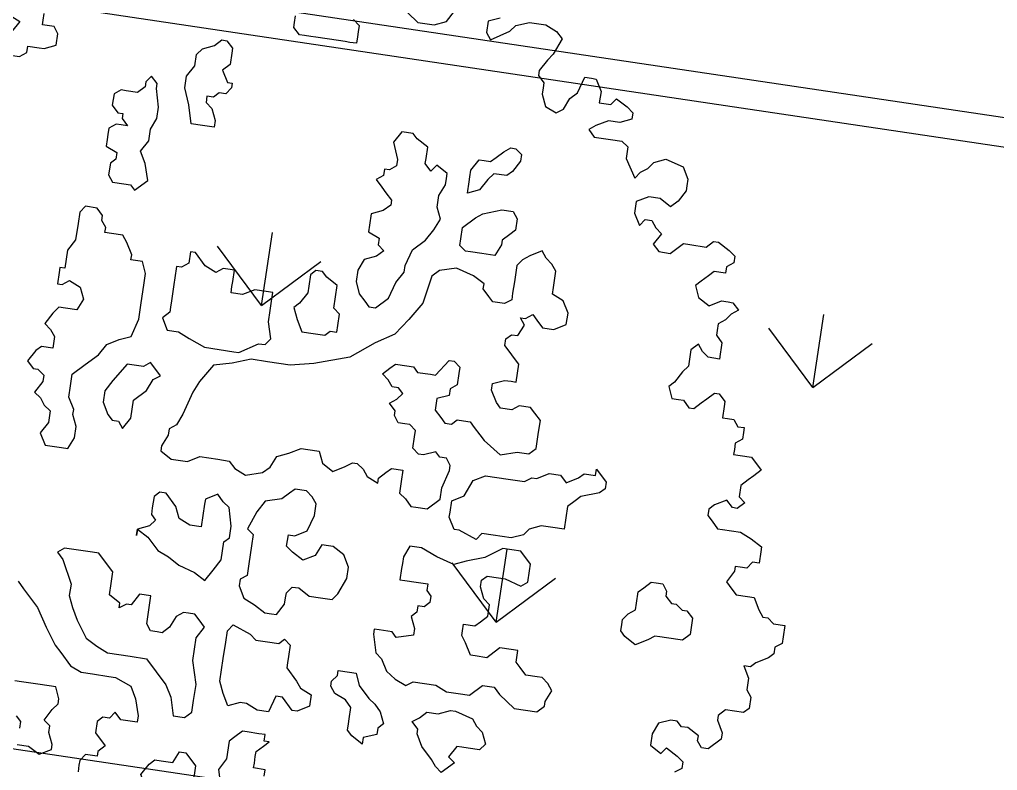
# Model space of a CAD drawing. Header units: millimetres. Extents: x 338 to 506, y 179 to 335.
# Drawn here: x 422.98 to 428.02, y 201.89 to 205.76 of the extents above; entities that cross this region are included whole.
import ezdxf

# ---------------------------------------------------------------- set-up
doc = ezdxf.new("R2010")
doc.units = ezdxf.units.MM
for name, color, linetype in [('ANDEN', 251, 'Continuous'), ('ARBOL-TOP', 3, 'Continuous'), ('MUROS', 32, 'Continuous')]:
    doc.layers.add(name, color=color, linetype=linetype)

# ---------------------------------------------------------------- blocks, each defined once
blk = doc.blocks.new('*X894')
at = {"color": 0}
for p, q in [((26.895, 65.1951), (27.1644, 65.4645)), ((26.895, 65.1951), (27.1644, 64.9257)), ((26.895, 65.1951), (27.276, 65.1951)), ((25.4581, 63.7582), (25.7275, 64.0276)), ((25.4581, 63.7582), (25.7275, 63.4888)), ((25.4581, 63.7582), (25.8391, 63.7582)), ((26.895, 62.3214), (27.1644, 62.5908)), ((26.895, 62.3214), (27.1644, 62.052)), ((26.895, 62.3214), (27.276, 62.3214))]:
    blk.add_line(p, q, dxfattribs=at)
blk = doc.blocks.new('ARBOLITO')
at = {"linetype": 'ByBlock'}
for points in [[(462.3107, 69.5724), (462.3253, 69.5662), (462.3169, 69.5517), (462.3169, 69.5433), (462.3107, 69.5371), (462.3169, 69.5226), (462.3315, 69.5226), (462.3398, 69.5288), (462.3398, 69.5371), (462.3543, 69.5371), (462.3606, 69.5371), (462.3751, 69.5433), (462.3751, 69.5579), (462.3689, 69.5662), (462.3543, 69.5662), (462.3543, 69.5724), (462.3543, 69.5807)], [(462.7928, 69.6597), (462.8219, 69.6389), (462.8364, 69.6389), (462.8427, 69.6389), (462.8572, 69.6452), (462.8655, 69.6597)], [(462.9237, 69.6597), (462.9091, 69.6535), (462.9091, 69.6389), (462.9154, 69.6306), (462.9382, 69.6452), (462.9445, 69.6535), (462.9611, 69.6597), (462.9819, 69.6597), (462.9964, 69.6535), (463.0047, 69.6452), (462.9964, 69.6244), (462.9902, 69.6161), (462.9819, 69.6015), (462.9819, 69.5953), (462.9902, 69.587), (462.9902, 69.5807), (462.9902, 69.5724), (462.9964, 69.5579), (463.011, 69.5517), (463.0193, 69.5579), (463.0255, 69.5724), (463.0338, 69.5807), (463.0401, 69.6015), (463.0484, 69.6015), (463.0546, 69.6015), (463.0629, 69.587), (463.0629, 69.5724), (463.0775, 69.5724), (463.0837, 69.5807), (463.0982, 69.5724), (463.1065, 69.5662), (463.1065, 69.5579), (463.092, 69.5517), (463.0775, 69.5517), (463.0629, 69.5433), (463.0546, 69.5371), (463.0629, 69.5288), (463.0837, 69.5288), (463.0982, 69.5288), (463.1065, 69.5226), (463.1065, 69.508), (463.1211, 69.4852), (463.1273, 69.4935), (463.1356, 69.4997), (463.1419, 69.508), (463.1564, 69.5143), (463.1793, 69.508), (463.1876, 69.4935), (463.1876, 69.4852), (463.1876, 69.4789), (463.1793, 69.4644), (463.171, 69.4561), (463.1564, 69.4644), (463.1419, 69.4644), (463.1273, 69.4561), (463.1273, 69.4415), (463.1356, 69.427), (463.1419, 69.4353), (463.1502, 69.4353), (463.1564, 69.427), (463.1647, 69.4207), (463.1564, 69.4062), (463.1647, 69.3979), (463.1793, 69.3979), (463.1938, 69.4124), (463.2021, 69.4124), (463.2229, 69.4124), (463.2312, 69.4207), (463.2375, 69.4207), (463.252, 69.4124), (463.2603, 69.4062), (463.2603, 69.3979), (463.252, 69.3917), (463.252, 69.3833), (463.2375, 69.3833), (463.2312, 69.3771), (463.2229, 69.3688), (463.2167, 69.3626), (463.2229, 69.348), (463.2375, 69.3397), (463.252, 69.348), (463.2603, 69.348), (463.2665, 69.348), (463.2749, 69.3397), (463.2665, 69.3335), (463.2603, 69.3252), (463.252, 69.3189), (463.252, 69.3106), (463.252, 69.3044), (463.2603, 69.2961), (463.2603, 69.2898), (463.2603, 69.2815), (463.2603, 69.2753), (463.2458, 69.2753), (463.2375, 69.2815), (463.2312, 69.2898), (463.2229, 69.2815), (463.2229, 69.2753), (463.2229, 69.2607), (463.2167, 69.2524), (463.2084, 69.2379), (463.2021, 69.2317), (463.2084, 69.2171), (463.2167, 69.2171), (463.2229, 69.2171), (463.2312, 69.2088), (463.2375, 69.2088), (463.2458, 69.2171), (463.252, 69.2233), (463.2603, 69.2317), (463.2665, 69.2317), (463.2749, 69.2233), (463.2749, 69.2171), (463.2749, 69.2026), (463.2811, 69.2026), (463.2894, 69.2026), (463.2956, 69.1943), (463.3039, 69.1943), (463.3039, 69.188), (463.3039, 69.1797), (463.2956, 69.1735), (463.2956, 69.1652), (463.2956, 69.1589), (463.3039, 69.1589), (463.3185, 69.1589), (463.333, 69.1444), (463.3247, 69.1361), (463.3185, 69.1298), (463.3102, 69.1215), (463.3102, 69.107), (463.3185, 69.1008), (463.3102, 69.0924), (463.3039, 69.0924), (463.2956, 69.1008), (463.2811, 69.0924), (463.2749, 69.0862), (463.2749, 69.0779), (463.2811, 69.0717), (463.2894, 69.0633), (463.2956, 69.0633), (463.3185, 69.0633), (463.333, 69.0571), (463.3476, 69.0488), (463.3476, 69.0426), (463.3476, 69.028), (463.3393, 69.028), (463.333, 69.0197), (463.3247, 69.0197), (463.3185, 69.0197), (463.3185, 69.0135), (463.3102, 68.9989), (463.3185, 68.9906), (463.3247, 68.9844), (463.3393, 68.9844), (463.3476, 68.9844), (463.3559, 68.9698), (463.3621, 68.9615), (463.3684, 68.9615), (463.3767, 68.9553), (463.3912, 68.9553), (463.3912, 68.9408), (463.3912, 68.9324), (463.3829, 68.9262), (463.3829, 68.9179), (463.3767, 68.9117), (463.3621, 68.9034), (463.3559, 68.8971), (463.3476, 68.8971), (463.3559, 68.8826), (463.3559, 68.868), (463.3621, 68.8597), (463.3621, 68.8452), (463.3559, 68.8389), (463.333, 68.8389), (463.3247, 68.8306), (463.3247, 68.8244), (463.333, 68.8098), (463.333, 68.8015), (463.3185, 68.787), (463.3102, 68.787), (463.3039, 68.7953), (463.3039, 68.8015), (463.2894, 68.8098), (463.2811, 68.8098), (463.2749, 68.8161), (463.2665, 68.8161), (463.252, 68.8098), (463.2458, 68.7953), (463.2458, 68.7808), (463.2603, 68.7724), (463.2665, 68.7808), (463.2811, 68.7724), (463.2894, 68.7662), (463.2894, 68.7579), (463.2811, 68.7517)], [(462.3107, 69.5724), (462.3253, 69.5662), (462.3169, 69.5517), (462.3169, 69.5433), (462.3107, 69.5371), (462.3169, 69.5226), (462.3315, 69.5226), (462.3398, 69.5288), (462.3398, 69.5371), (462.3543, 69.5371), (462.3606, 69.5371), (462.3751, 69.5433), (462.3751, 69.5579), (462.3689, 69.5662), (462.3543, 69.5662), (462.3543, 69.5724), (462.3543, 69.5807)], [(462.7928, 69.6597), (462.8219, 69.6389), (462.8364, 69.6389), (462.8427, 69.6389), (462.8572, 69.6452), (462.8655, 69.6597)], [(462.9237, 69.6597), (462.9091, 69.6535), (462.9091, 69.6389), (462.9154, 69.6306), (462.9382, 69.6452), (462.9445, 69.6535), (462.9611, 69.6597), (462.9819, 69.6597), (462.9964, 69.6535), (463.0047, 69.6452), (462.9964, 69.6244), (462.9902, 69.6161), (462.9819, 69.6015), (462.9819, 69.5953), (462.9902, 69.587), (462.9902, 69.5807), (462.9902, 69.5724), (462.9964, 69.5579), (463.011, 69.5517), (463.0193, 69.5579), (463.0255, 69.5724), (463.0338, 69.5807), (463.0401, 69.6015), (463.0484, 69.6015), (463.0546, 69.6015), (463.0629, 69.587), (463.0629, 69.5724), (463.0775, 69.5724), (463.0837, 69.5807), (463.0982, 69.5724), (463.1065, 69.5662), (463.1065, 69.5579), (463.092, 69.5517), (463.0775, 69.5517), (463.0629, 69.5433), (463.0546, 69.5371), (463.0629, 69.5288), (463.0837, 69.5288), (463.0982, 69.5288), (463.1065, 69.5226), (463.1065, 69.508), (463.1211, 69.4852), (463.1273, 69.4935), (463.1356, 69.4997), (463.1419, 69.508), (463.1564, 69.5143), (463.1793, 69.508), (463.1876, 69.4935), (463.1876, 69.4852), (463.1876, 69.4789), (463.1793, 69.4644), (463.171, 69.4561), (463.1564, 69.4644), (463.1419, 69.4644), (463.1273, 69.4561), (463.1273, 69.4415), (463.1356, 69.427), (463.1419, 69.4353), (463.1502, 69.4353), (463.1564, 69.427), (463.1647, 69.4207), (463.1564, 69.4062), (463.1647, 69.3979), (463.1793, 69.3979), (463.1938, 69.4124), (463.2021, 69.4124), (463.2229, 69.4124), (463.2312, 69.4207), (463.2375, 69.4207), (463.252, 69.4124), (463.2603, 69.4062), (463.2603, 69.3979), (463.252, 69.3917), (463.252, 69.3833), (463.2375, 69.3833), (463.2312, 69.3771), (463.2229, 69.3688), (463.2167, 69.3626), (463.2229, 69.348), (463.2375, 69.3397), (463.252, 69.348), (463.2603, 69.348), (463.2665, 69.348), (463.2749, 69.3397), (463.2665, 69.3335), (463.2603, 69.3252), (463.252, 69.3189), (463.252, 69.3106), (463.252, 69.3044), (463.2603, 69.2961), (463.2603, 69.2898), (463.2603, 69.2815), (463.2603, 69.2753), (463.2458, 69.2753), (463.2375, 69.2815), (463.2312, 69.2898), (463.2229, 69.2815), (463.2229, 69.2753), (463.2229, 69.2607), (463.2167, 69.2524), (463.2084, 69.2379), (463.2021, 69.2317), (463.2084, 69.2171), (463.2167, 69.2171), (463.2229, 69.2171), (463.2312, 69.2088), (463.2375, 69.2088), (463.2458, 69.2171), (463.252, 69.2233), (463.2603, 69.2317), (463.2665, 69.2317), (463.2749, 69.2233), (463.2749, 69.2171), (463.2749, 69.2026), (463.2811, 69.2026), (463.2894, 69.2026), (463.2956, 69.1943), (463.3039, 69.1943), (463.3039, 69.188), (463.3039, 69.1797), (463.2956, 69.1735), (463.2956, 69.1652), (463.2956, 69.1589), (463.3039, 69.1589), (463.3185, 69.1589), (463.333, 69.1444), (463.3247, 69.1361), (463.3185, 69.1298), (463.3102, 69.1215), (463.3102, 69.107), (463.3185, 69.1008), (463.3102, 69.0924), (463.3039, 69.0924), (463.2956, 69.1008), (463.2811, 69.0924), (463.2749, 69.0862), (463.2749, 69.0779), (463.2811, 69.0717), (463.2894, 69.0633), (463.2956, 69.0633), (463.3185, 69.0633), (463.333, 69.0571), (463.3476, 69.0488), (463.3476, 69.0426), (463.3476, 69.028), (463.3393, 69.028), (463.333, 69.0197), (463.3247, 69.0197), (463.3185, 69.0197), (463.3185, 69.0135), (463.3102, 68.9989), (463.3185, 68.9906), (463.3247, 68.9844), (463.3393, 68.9844), (463.3476, 68.9844), (463.3559, 68.9698), (463.3621, 68.9615), (463.3684, 68.9615), (463.3767, 68.9553), (463.3912, 68.9553), (463.3912, 68.9408), (463.3912, 68.9324), (463.3829, 68.9262), (463.3829, 68.9179), (463.3767, 68.9117), (463.3621, 68.9034), (463.3559, 68.8971), (463.3476, 68.8971), (463.3559, 68.8826), (463.3559, 68.868), (463.3621, 68.8597), (463.3621, 68.8452), (463.3559, 68.8389), (463.333, 68.8389), (463.3247, 68.8306), (463.3247, 68.8244), (463.333, 68.8098), (463.333, 68.8015), (463.3185, 68.787), (463.3102, 68.787), (463.3039, 68.7953), (463.3039, 68.8015), (463.2894, 68.8098), (463.2811, 68.8098), (463.2749, 68.8161), (463.2665, 68.8161), (463.252, 68.8098), (463.2458, 68.7953), (463.2458, 68.7808), (463.2603, 68.7724), (463.2665, 68.7808), (463.2811, 68.7724), (463.2894, 68.7662), (463.2894, 68.7579), (463.2811, 68.7517)], [(462.7117, 69.6015), (462.6972, 69.6015), (462.691, 69.6015), (462.6827, 69.6015), (462.6764, 69.6015), (462.6681, 69.6098), (462.6681, 69.6161), (462.6681, 69.6244)], [(462.7408, 69.6306), (462.7491, 69.6244), (462.7491, 69.6161), (462.7491, 69.6098), (462.7491, 69.6015), (462.7408, 69.6015), (462.7346, 69.6015), (462.7263, 69.6015), (462.7117, 69.6015), (462.7117, 69.6015)], [(462.7117, 69.6015), (462.6972, 69.6015), (462.691, 69.6015), (462.6827, 69.6015), (462.6764, 69.6015), (462.6681, 69.6098), (462.6681, 69.6161), (462.6681, 69.6244)], [(462.7408, 69.6306), (462.7491, 69.6244), (462.7491, 69.6161), (462.7491, 69.6098), (462.7491, 69.6015), (462.7408, 69.6015), (462.7346, 69.6015), (462.7263, 69.6015), (462.7117, 69.6015)], [(462.5725, 69.508), (462.5725, 69.4997), (462.5808, 69.4935), (462.5871, 69.4789), (462.5871, 69.4706), (462.5725, 69.4706), (462.558, 69.4706), (462.5517, 69.4935), (462.5434, 69.5143), (462.5434, 69.5288), (462.5517, 69.5433), (462.5517, 69.5579), (462.558, 69.5662), (462.5725, 69.5724), (462.5808, 69.5807), (462.5871, 69.5807), (462.5954, 69.5724), (462.5954, 69.5662), (462.5954, 69.5517), (462.5871, 69.5433), (462.5954, 69.5288), (462.6016, 69.5288), (462.6016, 69.5226), (462.5954, 69.5143), (462.5871, 69.5143), (462.5808, 69.508), (462.5725, 69.508), (462.5725, 69.508)], [(462.5725, 69.508), (462.5725, 69.4997), (462.5808, 69.4935), (462.5871, 69.4789), (462.5871, 69.4706), (462.5725, 69.4706), (462.558, 69.4706), (462.5517, 69.4935), (462.5434, 69.5143), (462.5434, 69.5288), (462.5517, 69.5433), (462.5517, 69.5579), (462.558, 69.5662), (462.5725, 69.5724), (462.5808, 69.5807), (462.5871, 69.5807), (462.5954, 69.5724), (462.5954, 69.5662), (462.5954, 69.5517), (462.5871, 69.5433), (462.5954, 69.5288), (462.6016, 69.5288), (462.6016, 69.5226), (462.5954, 69.5143), (462.5871, 69.5143), (462.5808, 69.508), (462.5725, 69.508)], [(462.5143, 69.3917), (462.5081, 69.4124), (462.4998, 69.427), (462.5081, 69.4415), (462.5081, 69.4561), (462.5143, 69.4706), (462.5143, 69.4852), (462.5081, 69.508), (462.5081, 69.5143), (462.4998, 69.5226), (462.4936, 69.5143), (462.4936, 69.508), (462.4853, 69.4997), (462.4707, 69.4997), (462.4645, 69.4997), (462.4562, 69.4935), (462.4562, 69.4789), (462.4645, 69.4706), (462.4707, 69.4706), (462.4707, 69.4644), (462.479, 69.4561), (462.4707, 69.4561), (462.4645, 69.4561), (462.4562, 69.4498), (462.4562, 69.4415), (462.4562, 69.4353), (462.4562, 69.427), (462.4707, 69.4207), (462.4707, 69.4124), (462.4645, 69.4062), (462.4645, 69.3917), (462.4707, 69.3833), (462.4853, 69.3833), (462.4936, 69.3833), (462.4998, 69.3771), (462.5143, 69.3917), (462.5143, 69.3917)], [(462.5143, 69.3917), (462.5081, 69.4124), (462.4998, 69.427), (462.5081, 69.4415), (462.5081, 69.4561), (462.5143, 69.4706), (462.5143, 69.4852), (462.5081, 69.508), (462.5081, 69.5143), (462.4998, 69.5226), (462.4936, 69.5143), (462.4936, 69.508), (462.4853, 69.4997), (462.4707, 69.4997), (462.4645, 69.4997), (462.4562, 69.4935), (462.4562, 69.4789), (462.4645, 69.4706), (462.4707, 69.4706), (462.4707, 69.4644), (462.479, 69.4561), (462.4707, 69.4561), (462.4645, 69.4561), (462.4562, 69.4498), (462.4562, 69.4415), (462.4562, 69.4353), (462.4562, 69.427), (462.4707, 69.4207), (462.4707, 69.4124), (462.4645, 69.4062), (462.4645, 69.3917), (462.4707, 69.3833), (462.4853, 69.3833), (462.4936, 69.3833), (462.4998, 69.3771), (462.5143, 69.3917)], [(462.8219, 69.2753), (462.8364, 69.2898), (462.8427, 69.3106), (462.851, 69.3252), (462.851, 69.3335), (462.8572, 69.3543), (462.8717, 69.3688), (462.8801, 69.3833), (462.8863, 69.3979), (462.8801, 69.4124), (462.8801, 69.427), (462.8863, 69.4415), (462.8863, 69.4498), (462.8863, 69.4561), (462.8717, 69.4644), (462.8655, 69.4561), (462.8572, 69.4644), (462.8572, 69.4706), (462.8572, 69.4852), (462.8427, 69.4935), (462.8364, 69.4997), (462.8219, 69.4997), (462.8136, 69.4852), (462.8219, 69.4644), (462.8219, 69.4561), (462.8136, 69.4498), (462.8073, 69.4498), (462.8073, 69.4415), (462.799, 69.4353), (462.8073, 69.427), (462.8136, 69.4207), (462.8219, 69.4124), (462.8219, 69.4062), (462.8136, 69.3979), (462.799, 69.3917), (462.799, 69.3771), (462.799, 69.3688), (462.8136, 69.3626), (462.8136, 69.3543), (462.8219, 69.348), (462.8136, 69.3397), (462.799, 69.3335), (462.7928, 69.3189), (462.7928, 69.3044), (462.799, 69.2898), (462.8073, 69.2815), (462.8136, 69.2753), (462.8219, 69.2753), (462.8219, 69.2753)], [(462.8219, 69.2753), (462.8364, 69.2898), (462.8427, 69.3106), (462.851, 69.3252), (462.851, 69.3335), (462.8572, 69.3543), (462.8717, 69.3688), (462.8801, 69.3833), (462.8863, 69.3979), (462.8801, 69.4124), (462.8801, 69.427), (462.8863, 69.4415), (462.8863, 69.4498), (462.8863, 69.4561), (462.8717, 69.4644), (462.8655, 69.4561), (462.8572, 69.4644), (462.8572, 69.4706), (462.8572, 69.4852), (462.8427, 69.4935), (462.8364, 69.4997), (462.8219, 69.4997), (462.8136, 69.4852), (462.8219, 69.4644), (462.8219, 69.4561), (462.8136, 69.4498), (462.8073, 69.4498), (462.8073, 69.4415), (462.799, 69.4353), (462.8073, 69.427), (462.8136, 69.4207), (462.8219, 69.4124), (462.8219, 69.4062), (462.8136, 69.3979), (462.799, 69.3917), (462.799, 69.3771), (462.799, 69.3688), (462.8136, 69.3626), (462.8136, 69.3543), (462.8219, 69.348), (462.8136, 69.3397), (462.799, 69.3335), (462.7928, 69.3189), (462.7928, 69.3044), (462.799, 69.2898), (462.8073, 69.2815), (462.8136, 69.2753), (462.8219, 69.2753)], [(462.9154, 69.4353), (462.9154, 69.4498), (462.9154, 69.4561), (462.9154, 69.4644), (462.9237, 69.4789), (462.9299, 69.4789), (462.9382, 69.4789), (462.9445, 69.4852), (462.9528, 69.4935), (462.9611, 69.4997), (462.9673, 69.4997), (462.9756, 69.4935), (462.9756, 69.4852), (462.9673, 69.4706), (462.9611, 69.4644), (462.9445, 69.4644), (462.9382, 69.4561), (462.9299, 69.4415), (462.9154, 69.4353), (462.9154, 69.4353)], [(462.9154, 69.4353), (462.9154, 69.4498), (462.9154, 69.4561), (462.9154, 69.4644), (462.9237, 69.4789), (462.9299, 69.4789), (462.9382, 69.4789), (462.9445, 69.4852), (462.9528, 69.4935), (462.9611, 69.4997), (462.9673, 69.4997), (462.9756, 69.4935), (462.9756, 69.4852), (462.9673, 69.4706), (462.9611, 69.4644), (462.9445, 69.4644), (462.9382, 69.4561), (462.9299, 69.4415), (462.9154, 69.4353)], [(462.9445, 69.3626), (462.9299, 69.3626), (462.9237, 69.3626), (462.9154, 69.3688), (462.9154, 69.3771), (462.9154, 69.3917), (462.9299, 69.4062), (462.9382, 69.4124), (462.9611, 69.4207), (462.9756, 69.4207), (462.9819, 69.4124), (462.9819, 69.3979), (462.9756, 69.3917), (462.9673, 69.3833), (462.9673, 69.3771), (462.9611, 69.3626), (462.9445, 69.3626), (462.9445, 69.3626)], [(462.9445, 69.3626), (462.9299, 69.3626), (462.9237, 69.3626), (462.9154, 69.3688), (462.9154, 69.3771), (462.9154, 69.3917), (462.9299, 69.4062), (462.9382, 69.4124), (462.9611, 69.4207), (462.9756, 69.4207), (462.9819, 69.4124), (462.9819, 69.3979), (462.9756, 69.3917), (462.9673, 69.3833), (462.9673, 69.3771), (462.9611, 69.3626), (462.9445, 69.3626)], [(462.5808, 69.0571), (462.5954, 69.0488), (462.6162, 69.0488), (462.6307, 69.0571), (462.6536, 69.0571), (462.6681, 69.0571), (462.6764, 69.0488), (462.691, 69.0426), (462.7117, 69.0488), (462.7201, 69.0571), (462.7263, 69.0717), (462.7408, 69.0779), (462.7554, 69.0862), (462.7637, 69.0862), (462.7782, 69.0862), (462.7845, 69.0717), (462.799, 69.0633), (462.8136, 69.0717), (462.8219, 69.0779), (462.8281, 69.0779), (462.8364, 69.0717), (462.8427, 69.0633), (462.8572, 69.0571), (462.8572, 69.0633), (462.8655, 69.0717), (462.8717, 69.0779), (462.8863, 69.0779), (462.8863, 69.0633), (462.8863, 69.0488), (462.8946, 69.0426), (462.9029, 69.0343), (462.9091, 69.0343), (462.9237, 69.0343), (462.9382, 69.0488), (462.9382, 69.0633), (462.9445, 69.0862), (462.9445, 69.0924), (462.9382, 69.1008), (462.9299, 69.1008), (462.9237, 69.107), (462.9091, 69.1008), (462.9029, 69.1008), (462.8946, 69.107), (462.8946, 69.1215), (462.8946, 69.1298), (462.8863, 69.1361), (462.8801, 69.1361), (462.8717, 69.1361), (462.8655, 69.1444), (462.8655, 69.1506), (462.8572, 69.1589), (462.8655, 69.1652), (462.8717, 69.1735), (462.8655, 69.1797), (462.8572, 69.1797), (462.851, 69.188), (462.8427, 69.1943), (462.851, 69.2026), (462.8572, 69.2088), (462.8717, 69.2088), (462.8801, 69.2088), (462.8863, 69.2026), (462.9029, 69.2026), (462.9091, 69.2026), (462.9237, 69.2233), (462.9299, 69.2233), (462.9382, 69.2171), (462.9382, 69.2088), (462.9382, 69.1943), (462.9299, 69.188), (462.9299, 69.1797), (462.9154, 69.1735), (462.9154, 69.1589), (462.9237, 69.1506), (462.9299, 69.1444), (462.9382, 69.1444), (462.9445, 69.1506), (462.9528, 69.1506), (462.9611, 69.1506), (462.9673, 69.1444), (462.9756, 69.1361), (462.9819, 69.1298), (463.0047, 69.1153), (463.0255, 69.1215), (463.0401, 69.1215), (463.0484, 69.1298), (463.0484, 69.1444), (463.0484, 69.1506), (463.0484, 69.1652), (463.0401, 69.1735), (463.0338, 69.1797), (463.0193, 69.1797), (463.011, 69.1735), (462.9964, 69.1735), (462.9902, 69.1797), (462.9819, 69.1943), (462.9819, 69.2026), (462.9964, 69.2088), (463.0047, 69.2088), (463.011, 69.2088), (463.011, 69.2317), (463.0047, 69.2379), (462.9964, 69.2462), (462.9902, 69.2524), (462.9902, 69.2607), (462.9964, 69.267), (463.0047, 69.267), (463.011, 69.2815), (463.0047, 69.2898), (463.011, 69.2898), (463.0193, 69.2961), (463.0255, 69.2898), (463.0338, 69.2815), (463.0484, 69.2815), (463.0629, 69.2898), (463.0629, 69.3044), (463.0546, 69.3189), (463.0401, 69.3252), (463.0401, 69.3335), (463.0401, 69.3397), (463.0401, 69.3543), (463.0338, 69.3626), (463.0255, 69.3688), (463.0193, 69.3771), (463.0047, 69.3688), (462.9964, 69.3626), (462.9902, 69.3543), (462.9902, 69.3335), (462.9902, 69.3189), (462.9902, 69.3106), (462.9819, 69.3044), (462.9673, 69.3044), (462.9611, 69.3106), (462.9528, 69.3189), (462.9528, 69.3252), (462.9382, 69.3335), (462.9154, 69.3397), (462.8946, 69.3335), (462.8863, 69.3252), (462.8801, 69.2898), (462.8655, 69.267), (462.851, 69.2462), (462.8281, 69.2317), (462.799, 69.2088), (462.7554, 69.1943), (462.7263, 69.188), (462.6972, 69.188), (462.6764, 69.188), (462.6536, 69.1797), (462.6307, 69.1735), (462.6162, 69.1506), (462.6099, 69.1361), (462.6016, 69.107), (462.5954, 69.0924), (462.5871, 69.0862), (462.5871, 69.0779), (462.5808, 69.0633), (462.5808, 69.0571), (462.5808, 69.0571)], [(462.5808, 69.0571), (462.5954, 69.0488), (462.6162, 69.0488), (462.6307, 69.0571), (462.6536, 69.0571), (462.6681, 69.0571), (462.6764, 69.0488), (462.691, 69.0426), (462.7117, 69.0488), (462.7201, 69.0571), (462.7263, 69.0717), (462.7408, 69.0779), (462.7554, 69.0862), (462.7637, 69.0862), (462.7782, 69.0862), (462.7845, 69.0717), (462.799, 69.0633), (462.8136, 69.0717), (462.8219, 69.0779), (462.8281, 69.0779), (462.8364, 69.0717), (462.8427, 69.0633), (462.8572, 69.0571), (462.8572, 69.0633), (462.8655, 69.0717), (462.8717, 69.0779), (462.8863, 69.0779), (462.8863, 69.0633), (462.8863, 69.0488), (462.8946, 69.0426), (462.9029, 69.0343), (462.9091, 69.0343), (462.9237, 69.0343), (462.9382, 69.0488), (462.9382, 69.0633), (462.9445, 69.0862), (462.9445, 69.0924), (462.9382, 69.1008), (462.9299, 69.1008), (462.9237, 69.107), (462.9091, 69.1008), (462.9029, 69.1008), (462.8946, 69.107), (462.8946, 69.1215), (462.8946, 69.1298), (462.8863, 69.1361), (462.8801, 69.1361), (462.8717, 69.1361), (462.8655, 69.1444), (462.8655, 69.1506), (462.8572, 69.1589), (462.8655, 69.1652), (462.8717, 69.1735), (462.8655, 69.1797), (462.8572, 69.1797), (462.851, 69.188), (462.8427, 69.1943), (462.851, 69.2026), (462.8572, 69.2088), (462.8717, 69.2088), (462.8801, 69.2088), (462.8863, 69.2026), (462.9029, 69.2026), (462.9091, 69.2026), (462.9237, 69.2233), (462.9299, 69.2233), (462.9382, 69.2171), (462.9382, 69.2088), (462.9382, 69.1943), (462.9299, 69.188), (462.9299, 69.1797), (462.9154, 69.1735), (462.9154, 69.1589), (462.9237, 69.1506), (462.9299, 69.1444), (462.9382, 69.1444), (462.9445, 69.1506), (462.9528, 69.1506), (462.9611, 69.1506), (462.9673, 69.1444), (462.9756, 69.1361), (462.9819, 69.1298), (463.0047, 69.1153), (463.0255, 69.1215), (463.0401, 69.1215), (463.0484, 69.1298), (463.0484, 69.1444), (463.0484, 69.1506), (463.0484, 69.1652), (463.0401, 69.1735), (463.0338, 69.1797), (463.0193, 69.1797), (463.011, 69.1735), (462.9964, 69.1735), (462.9902, 69.1797), (462.9819, 69.1943), (462.9819, 69.2026), (462.9964, 69.2088), (463.0047, 69.2088), (463.011, 69.2088), (463.011, 69.2317), (463.0047, 69.2379), (462.9964, 69.2462), (462.9902, 69.2524), (462.9902, 69.2607), (462.9964, 69.267), (463.0047, 69.267), (463.011, 69.2815), (463.0047, 69.2898), (463.011, 69.2898), (463.0193, 69.2961), (463.0255, 69.2898), (463.0338, 69.2815), (463.0484, 69.2815), (463.0629, 69.2898), (463.0629, 69.3044), (463.0546, 69.3189), (463.0401, 69.3252), (463.0401, 69.3335), (463.0401, 69.3397), (463.0401, 69.3543), (463.0338, 69.3626), (463.0255, 69.3688), (463.0193, 69.3771), (463.0047, 69.3688), (462.9964, 69.3626), (462.9902, 69.3543), (462.9902, 69.3335), (462.9902, 69.3189), (462.9902, 69.3106), (462.9819, 69.3044), (462.9673, 69.3044), (462.9611, 69.3106), (462.9528, 69.3189), (462.9528, 69.3252), (462.9382, 69.3335), (462.9154, 69.3397), (462.8946, 69.3335), (462.8863, 69.3252), (462.8801, 69.2898), (462.8655, 69.267), (462.851, 69.2462), (462.8281, 69.2317), (462.799, 69.2088), (462.7554, 69.1943), (462.7263, 69.188), (462.6972, 69.188), (462.6764, 69.188), (462.6536, 69.1797), (462.6307, 69.1735), (462.6162, 69.1506), (462.6099, 69.1361), (462.6016, 69.107), (462.5954, 69.0924), (462.5871, 69.0862), (462.5871, 69.0779), (462.5808, 69.0633), (462.5808, 69.0571)], [(462.4645, 69.0924), (462.4562, 69.107), (462.4562, 69.1215), (462.4562, 69.1361), (462.4707, 69.1506), (462.4853, 69.1652), (462.4936, 69.1797), (462.5081, 69.188), (462.5227, 69.1943), (462.5289, 69.2171), (462.5289, 69.2379), (462.5289, 69.2607), (462.5289, 69.2753), (462.5227, 69.2898), (462.5081, 69.2898), (462.5081, 69.2961), (462.4998, 69.3106), (462.4936, 69.3189), (462.479, 69.3189), (462.4707, 69.3189), (462.4707, 69.3252), (462.4645, 69.3335), (462.4645, 69.3397), (462.4562, 69.348), (462.4416, 69.348), (462.4354, 69.3397), (462.4354, 69.3252), (462.4354, 69.3044), (462.4271, 69.2898), (462.4271, 69.267), (462.4208, 69.267), (462.4208, 69.2607), (462.4208, 69.2462), (462.4271, 69.2462), (462.4354, 69.2524), (462.4499, 69.2462), (462.4562, 69.2317), (462.4499, 69.2171), (462.4354, 69.2171), (462.4271, 69.2171), (462.4208, 69.2088), (462.4125, 69.1943), (462.4208, 69.188), (462.4271, 69.1797), (462.4271, 69.1652), (462.4125, 69.1652), (462.4063, 69.1589), (462.398, 69.1444), (462.4063, 69.1361), (462.4125, 69.1361), (462.4208, 69.1298), (462.4208, 69.1215), (462.4125, 69.107), (462.4208, 69.1008), (462.4271, 69.0924), (462.4354, 69.0862), (462.4354, 69.0717), (462.4271, 69.0571), (462.4354, 69.0426), (462.4416, 69.0426), (462.4562, 69.0426), (462.4645, 69.0426), (462.4707, 69.0571), (462.4707, 69.0717), (462.4645, 69.0862), (462.4645, 69.0924), (462.4645, 69.0924)], [(462.4645, 69.0924), (462.4562, 69.107), (462.4562, 69.1215), (462.4562, 69.1361), (462.4707, 69.1506), (462.4853, 69.1652), (462.4936, 69.1797), (462.5081, 69.188), (462.5227, 69.1943), (462.5289, 69.2171), (462.5289, 69.2379), (462.5289, 69.2607), (462.5289, 69.2753), (462.5227, 69.2898), (462.5081, 69.2898), (462.5081, 69.2961), (462.4998, 69.3106), (462.4936, 69.3189), (462.479, 69.3189), (462.4707, 69.3189), (462.4707, 69.3252), (462.4645, 69.3335), (462.4645, 69.3397), (462.4562, 69.348), (462.4416, 69.348), (462.4354, 69.3397), (462.4354, 69.3252), (462.4354, 69.3044), (462.4271, 69.2898), (462.4271, 69.267), (462.4208, 69.267), (462.4208, 69.2607), (462.4208, 69.2462), (462.4271, 69.2462), (462.4354, 69.2524), (462.4499, 69.2462), (462.4562, 69.2317), (462.4499, 69.2171), (462.4354, 69.2171), (462.4271, 69.2171), (462.4208, 69.2088), (462.4125, 69.1943), (462.4208, 69.188), (462.4271, 69.1797), (462.4271, 69.1652), (462.4125, 69.1652), (462.4063, 69.1589), (462.398, 69.1444), (462.4063, 69.1361), (462.4125, 69.1361), (462.4208, 69.1298), (462.4208, 69.1215), (462.4125, 69.107), (462.4208, 69.1008), (462.4271, 69.0924), (462.4354, 69.0862), (462.4354, 69.0717), (462.4271, 69.0571), (462.4354, 69.0426), (462.4416, 69.0426), (462.4562, 69.0426), (462.4645, 69.0426), (462.4707, 69.0571), (462.4707, 69.0717), (462.4645, 69.0862), (462.4645, 69.0924)], [(462.6972, 69.2171), (462.691, 69.2379), (462.691, 69.2524), (462.691, 69.267), (462.691, 69.2753), (462.6827, 69.2753), (462.6681, 69.2753), (462.6536, 69.267), (462.639, 69.267), (462.639, 69.2753), (462.639, 69.2815), (462.639, 69.2961), (462.6307, 69.2961), (462.6245, 69.2961), (462.6162, 69.2898), (462.6016, 69.2961), (462.5871, 69.3106), (462.5808, 69.3106), (462.5808, 69.2961), (462.5725, 69.2898), (462.5663, 69.2898), (462.5663, 69.2753), (462.5663, 69.267), (462.5663, 69.2462), (462.5663, 69.2379), (462.5663, 69.2317), (462.558, 69.2233), (462.5663, 69.2088), (462.5808, 69.2088), (462.5954, 69.2026), (462.6162, 69.1943), (462.6536, 69.1943), (462.6598, 69.1943), (462.6827, 69.2088), (462.691, 69.2088), (462.6972, 69.2171), (462.6972, 69.2171)], [(462.6972, 69.2171), (462.691, 69.2379), (462.691, 69.2524), (462.691, 69.267), (462.691, 69.2753), (462.6827, 69.2753), (462.6681, 69.2753), (462.6536, 69.267), (462.639, 69.267), (462.639, 69.2753), (462.639, 69.2815), (462.639, 69.2961), (462.6307, 69.2961), (462.6245, 69.2961), (462.6162, 69.2898), (462.6016, 69.2961), (462.5871, 69.3106), (462.5808, 69.3106), (462.5808, 69.2961), (462.5725, 69.2898), (462.5663, 69.2898), (462.5663, 69.2753), (462.5663, 69.267), (462.5663, 69.2462), (462.5663, 69.2379), (462.5663, 69.2317), (462.558, 69.2233), (462.5663, 69.2088), (462.5808, 69.2088), (462.5954, 69.2026), (462.6162, 69.1943), (462.6536, 69.1943), (462.6598, 69.1943), (462.6827, 69.2088), (462.691, 69.2088), (462.6972, 69.2171)], [(462.7782, 69.2462), (462.7782, 69.2607), (462.7699, 69.267), (462.7699, 69.2815), (462.7699, 69.2961), (462.7554, 69.3044), (462.7491, 69.3106), (462.7408, 69.3106), (462.7346, 69.3044), (462.7346, 69.2898), (462.7346, 69.2815), (462.7263, 69.267), (462.7201, 69.2607), (462.7263, 69.2462), (462.7346, 69.2317), (462.7491, 69.2317), (462.7637, 69.2317), (462.7699, 69.2379), (462.7782, 69.2379), (462.7782, 69.2462), (462.7782, 69.2462)], [(462.7782, 69.2462), (462.7782, 69.2607), (462.7699, 69.267), (462.7699, 69.2815), (462.7699, 69.2961), (462.7554, 69.3044), (462.7491, 69.3106), (462.7408, 69.3106), (462.7346, 69.3044), (462.7346, 69.2898), (462.7346, 69.2815), (462.7263, 69.267), (462.7201, 69.2607), (462.7263, 69.2462), (462.7346, 69.2317), (462.7491, 69.2317), (462.7637, 69.2317), (462.7699, 69.2379), (462.7782, 69.2379), (462.7782, 69.2462)], [(462.5289, 69.0779), (462.5372, 69.0924), (462.5372, 69.1153), (462.5517, 69.1298), (462.558, 69.1444), (462.5663, 69.1506), (462.558, 69.1589), (462.5517, 69.1652), (462.5434, 69.1589), (462.5227, 69.1589), (462.5081, 69.1361), (462.4998, 69.1215), (462.4998, 69.107), (462.5081, 69.0924), (462.5143, 69.0862), (462.5227, 69.0862), (462.5289, 69.0779), (462.5289, 69.0779)], [(462.5289, 69.0779), (462.5372, 69.0924), (462.5372, 69.1153), (462.5517, 69.1298), (462.558, 69.1444), (462.5663, 69.1506), (462.558, 69.1589), (462.5517, 69.1652), (462.5434, 69.1589), (462.5227, 69.1589), (462.5081, 69.1361), (462.4998, 69.1215), (462.4998, 69.107), (462.5081, 69.0924), (462.5143, 69.0862), (462.5227, 69.0862), (462.5289, 69.0779)], [(462.9611, 69.0135), (462.9528, 69.028), (462.9528, 69.0343), (462.9528, 69.0488), (462.9673, 69.0571), (462.9756, 69.0779), (462.9902, 69.0862), (463.0047, 69.0862), (463.0193, 69.0862), (463.0401, 69.0862), (463.0484, 69.0924), (463.0546, 69.0924), (463.0691, 69.1008), (463.0837, 69.1008), (463.092, 69.0924), (463.1065, 69.1008), (463.1128, 69.107), (463.1273, 69.107), (463.1273, 69.1153), (463.1419, 69.1008), (463.1419, 69.0924), (463.1356, 69.0862), (463.1128, 69.0779), (463.1065, 69.0717), (463.0982, 69.0633), (463.0982, 69.0488), (463.0982, 69.0343), (463.0837, 69.0343), (463.0691, 69.0343), (463.0546, 69.028), (463.0484, 69.0197), (463.0338, 69.0135), (463.011, 69.0135), (462.9964, 69.0135), (462.9902, 69.0052), (462.9673, 69.0135), (462.9611, 69.0135), (462.9611, 69.0135)], [(462.9611, 69.0135), (462.9528, 69.028), (462.9528, 69.0343), (462.9528, 69.0488), (462.9673, 69.0571), (462.9756, 69.0779), (462.9902, 69.0862), (463.0047, 69.0862), (463.0193, 69.0862), (463.0401, 69.0862), (463.0484, 69.0924), (463.0546, 69.0924), (463.0691, 69.1008), (463.0837, 69.1008), (463.092, 69.0924), (463.1065, 69.1008), (463.1128, 69.107), (463.1273, 69.107), (463.1273, 69.1153), (463.1419, 69.1008), (463.1419, 69.0924), (463.1356, 69.0862), (463.1128, 69.0779), (463.1065, 69.0717), (463.0982, 69.0633), (463.0982, 69.0488), (463.0982, 69.0343), (463.0837, 69.0343), (463.0691, 69.0343), (463.0546, 69.028), (463.0484, 69.0197), (463.0338, 69.0135), (463.011, 69.0135), (462.9964, 69.0135), (462.9902, 69.0052), (462.9673, 69.0135), (462.9611, 69.0135)], [(462.7034, 68.9034), (462.7117, 68.8888), (462.7263, 68.8826), (462.7408, 68.8743), (462.7491, 68.8743), (462.7554, 68.8743), (462.7637, 68.8888), (462.7637, 68.8971), (462.7637, 68.9034), (462.7699, 68.9117), (462.7782, 68.9117), (462.7928, 68.9034), (462.8073, 68.9034), (462.8219, 68.9034), (462.8281, 68.9117), (462.8364, 68.9324), (462.8364, 68.947), (462.8281, 68.9615), (462.8136, 68.9698), (462.8073, 68.9698), (462.799, 68.9698), (462.7928, 68.9553), (462.7782, 68.947), (462.7637, 68.9553), (462.7554, 68.9615), (462.7554, 68.9761), (462.7637, 68.9761), (462.7782, 68.9844), (462.7845, 69.0052), (462.7845, 69.0197), (462.7782, 69.028), (462.7699, 69.0343), (462.7554, 69.0343), (462.7491, 69.028), (462.7408, 69.0197), (462.7201, 69.0135), (462.7117, 68.9989), (462.7034, 68.9761), (462.7117, 68.9698), (462.7117, 68.9553), (462.7117, 68.9324), (462.7117, 68.9179), (462.7034, 68.9117), (462.7034, 68.9034), (462.7034, 68.9034)], [(462.7034, 68.9034), (462.7117, 68.8888), (462.7263, 68.8826), (462.7408, 68.8743), (462.7491, 68.8743), (462.7554, 68.8743), (462.7637, 68.8888), (462.7637, 68.8971), (462.7637, 68.9034), (462.7699, 68.9117), (462.7782, 68.9117), (462.7928, 68.9034), (462.8073, 68.9034), (462.8219, 68.9034), (462.8281, 68.9117), (462.8364, 68.9324), (462.8364, 68.947), (462.8281, 68.9615), (462.8136, 68.9698), (462.8073, 68.9698), (462.799, 68.9698), (462.7928, 68.9553), (462.7782, 68.947), (462.7637, 68.9553), (462.7554, 68.9615), (462.7554, 68.9761), (462.7637, 68.9761), (462.7782, 68.9844), (462.7845, 69.0052), (462.7845, 69.0197), (462.7782, 69.028), (462.7699, 69.0343), (462.7554, 69.0343), (462.7491, 69.028), (462.7408, 69.0197), (462.7201, 69.0135), (462.7117, 68.9989), (462.7034, 68.9761), (462.7117, 68.9698), (462.7117, 68.9553), (462.7117, 68.9324), (462.7117, 68.9179), (462.7034, 68.9117), (462.7034, 68.9034)], [(462.5663, 68.9553), (462.5808, 68.947), (462.5954, 68.9324), (462.6099, 68.9262), (462.6245, 68.9179), (462.6453, 68.9117), (462.6598, 68.9034), (462.6681, 68.9179), (462.6764, 68.9324), (462.6764, 68.9553), (462.6827, 68.9615), (462.6827, 68.9761), (462.6764, 68.9989), (462.6681, 69.0052), (462.6598, 69.0135), (462.6453, 69.0052), (462.6453, 68.9989), (462.6453, 68.9844), (462.6453, 68.9698), (462.6307, 68.9698), (462.6162, 68.9761), (462.6099, 68.9906), (462.5954, 69.0052), (462.5871, 69.0052), (462.5808, 68.9989), (462.5808, 68.9844), (462.5808, 68.9761), (462.5871, 68.9698), (462.5808, 68.9615), (462.5663, 68.9553), (462.5663, 68.947), (462.5663, 68.9553), (462.5663, 68.9553)], [(462.5663, 68.9553), (462.5808, 68.947), (462.5954, 68.9324), (462.6099, 68.9262), (462.6245, 68.9179), (462.6453, 68.9117), (462.6598, 68.9034), (462.6681, 68.9179), (462.6764, 68.9324), (462.6764, 68.9553), (462.6827, 68.9615), (462.6827, 68.9761), (462.6764, 68.9989), (462.6681, 69.0052), (462.6598, 69.0135), (462.6453, 69.0052), (462.6453, 68.9989), (462.6453, 68.9844), (462.6453, 68.9698), (462.6307, 68.9698), (462.6162, 68.9761), (462.6099, 68.9906), (462.5954, 69.0052), (462.5871, 69.0052), (462.5808, 68.9989), (462.5808, 68.9844), (462.5808, 68.9761), (462.5871, 68.9698), (462.5808, 68.9615), (462.5663, 68.9553), (462.5663, 68.947), (462.5663, 68.9553)], [(462.9091, 68.868), (462.9029, 68.8743), (462.8863, 68.8743), (462.8801, 68.8743), (462.8801, 68.868), (462.8863, 68.8452), (462.8946, 68.8389), (462.9029, 68.8244), (462.9154, 68.8161), (462.9299, 68.8098), (462.9382, 68.8161), (462.9528, 68.8161), (462.9673, 68.8161), (462.9819, 68.8098), (462.9964, 68.8098), (463.011, 68.8098), (463.0255, 68.8244), (463.0401, 68.8244), (463.0484, 68.8161), (463.0691, 68.8015), (463.0837, 68.8015), (463.0982, 68.8015), (463.1065, 68.8098), (463.1065, 68.8161), (463.1128, 68.8306), (463.1065, 68.8389), (463.0982, 68.8452), (463.092, 68.8452), (463.0775, 68.8452), (463.0691, 68.8535), (463.0629, 68.8597), (463.0629, 68.8743), (463.0546, 68.8743), (463.0401, 68.8743), (463.0338, 68.868), (463.0255, 68.8597), (463.011, 68.8597), (463.0047, 68.8597), (462.9964, 68.8743), (462.9902, 68.8826), (462.9902, 68.8888), (462.9902, 68.8971), (463.0047, 68.8971), (463.011, 68.9034), (463.0193, 68.9117), (463.0193, 68.9262), (463.011, 68.9324), (463.0047, 68.947), (463.0047, 68.9553), (463.011, 68.9615), (463.0255, 68.9615), (463.0338, 68.9615), (463.0546, 68.9553), (463.0629, 68.9615), (463.0629, 68.9761), (463.0629, 68.9844), (463.0484, 68.9989), (463.0255, 68.9989), (463.0047, 68.9844), (462.9819, 68.9761), (462.9673, 68.9698), (462.9445, 68.9761), (462.9237, 68.9844), (462.9091, 68.9844), (462.9029, 68.9698), (462.9029, 68.9615), (462.9029, 68.9553), (462.9029, 68.9408), (462.9091, 68.9408), (462.9237, 68.9408), (462.9382, 68.9408), (462.9382, 68.9324), (462.9445, 68.9262), (462.9445, 68.9179), (462.9382, 68.9117), (462.9299, 68.9117), (462.9299, 68.9034), (462.9237, 68.8971), (462.9299, 68.8826), (462.9299, 68.8743), (462.9091, 68.868), (462.9091, 68.868)], [(462.9091, 68.868), (462.9029, 68.8743), (462.8863, 68.8743), (462.8801, 68.8743), (462.8801, 68.868), (462.8863, 68.8452), (462.8946, 68.8389), (462.9029, 68.8244), (462.9154, 68.8161), (462.9299, 68.8098), (462.9382, 68.8161), (462.9528, 68.8161), (462.9673, 68.8161), (462.9819, 68.8098), (462.9964, 68.8098), (463.011, 68.8098), (463.0255, 68.8244), (463.0401, 68.8244), (463.0484, 68.8161), (463.0691, 68.8015), (463.0837, 68.8015), (463.0982, 68.8015), (463.1065, 68.8098), (463.1065, 68.8161), (463.1128, 68.8306), (463.1065, 68.8389), (463.0982, 68.8452), (463.092, 68.8452), (463.0775, 68.8452), (463.0691, 68.8535), (463.0629, 68.8597), (463.0629, 68.8743), (463.0546, 68.8743), (463.0401, 68.8743), (463.0338, 68.868), (463.0255, 68.8597), (463.011, 68.8597), (463.0047, 68.8597), (462.9964, 68.8743), (462.9902, 68.8826), (462.9902, 68.8888), (462.9902, 68.8971), (463.0047, 68.8971), (463.011, 68.9034), (463.0193, 68.9117), (463.0193, 68.9262), (463.011, 68.9324), (463.0047, 68.947), (463.0047, 68.9553), (463.011, 68.9615), (463.0255, 68.9615), (463.0338, 68.9615), (463.0546, 68.9553), (463.0629, 68.9615), (463.0629, 68.9761), (463.0629, 68.9844), (463.0484, 68.9989), (463.0255, 68.9989), (463.0047, 68.9844), (462.9819, 68.9761), (462.9673, 68.9698), (462.9445, 68.9761), (462.9237, 68.9844), (462.9091, 68.9844), (462.9029, 68.9698), (462.9029, 68.9615), (462.9029, 68.9553), (462.9029, 68.9408), (462.9091, 68.9408), (462.9237, 68.9408), (462.9382, 68.9408), (462.9382, 68.9324), (462.9445, 68.9262), (462.9445, 68.9179), (462.9382, 68.9117), (462.9299, 68.9117), (462.9299, 68.9034), (462.9237, 68.8971), (462.9299, 68.8826), (462.9299, 68.8743), (462.9091, 68.868)], [(463.2375, 68.9179), (463.2312, 68.9179), (463.2229, 68.9117), (463.2084, 68.9034), (463.1938, 68.9117), (463.1876, 68.9179), (463.1876, 68.9262), (463.1876, 68.9324), (463.1938, 68.9408), (463.2021, 68.947), (463.2021, 68.9553), (463.2021, 68.9698), (463.2084, 68.9761), (463.2167, 68.9844), (463.2229, 68.9844), (463.2312, 68.9844), (463.2375, 68.9761), (463.2375, 68.9698), (463.2458, 68.9615), (463.252, 68.9615), (463.2603, 68.9553), (463.2665, 68.9553), (463.2749, 68.947), (463.2749, 68.9324), (463.2749, 68.9262), (463.2665, 68.9179), (463.2603, 68.9179), (463.252, 68.9179), (463.2458, 68.9179), (463.2375, 68.9179), (463.2375, 68.9179)], [(463.2375, 68.9179), (463.2312, 68.9179), (463.2229, 68.9117), (463.2084, 68.9034), (463.1938, 68.9117), (463.1876, 68.9179), (463.1876, 68.9262), (463.1876, 68.9324), (463.1938, 68.9408), (463.2021, 68.947), (463.2021, 68.9553), (463.2021, 68.9698), (463.2084, 68.9761), (463.2167, 68.9844), (463.2229, 68.9844), (463.2312, 68.9844), (463.2375, 68.9761), (463.2375, 68.9698), (463.2458, 68.9615), (463.252, 68.9615), (463.2603, 68.9553), (463.2665, 68.9553), (463.2749, 68.947), (463.2749, 68.9324), (463.2749, 68.9262), (463.2665, 68.9179), (463.2603, 68.9179), (463.252, 68.9179), (463.2458, 68.9179), (463.2375, 68.9179)], [(462.4707, 68.9117), (462.479, 68.9034), (462.4936, 68.8743), (462.4936, 68.8597), (462.4998, 68.8452), (462.5081, 68.8306), (462.5227, 68.8098), (462.5372, 68.8015), (462.5517, 68.7953), (462.5808, 68.7953), (462.6016, 68.7953), (462.6162, 68.7808), (462.6307, 68.7662), (462.639, 68.7517), (462.6453, 68.7288), (462.6598, 68.7288), (462.6681, 68.7371), (462.6681, 68.7517), (462.6681, 68.7724), (462.6598, 68.8015), (462.6598, 68.8161), (462.6598, 68.8306), (462.6681, 68.8452), (462.6598, 68.8535), (462.6536, 68.8597), (462.6453, 68.8597), (462.639, 68.8597), (462.6307, 68.8535), (462.6245, 68.8389), (462.6162, 68.8306), (462.6099, 68.8306), (462.6016, 68.8306), (462.5954, 68.8389), (462.5954, 68.8535), (462.5954, 68.8597), (462.5954, 68.8743), (462.5808, 68.8743), (462.5725, 68.8597), (462.5663, 68.8597), (462.558, 68.8535), (462.558, 68.8597), (462.5434, 68.868), (462.5434, 68.8826), (462.5434, 68.8971), (462.5372, 68.9034), (462.5227, 68.9179), (462.5143, 68.9179), (462.4998, 68.9179), (462.479, 68.9179), (462.4707, 68.9117), (462.4707, 68.9117)], [(462.4707, 68.9117), (462.479, 68.9034), (462.4936, 68.8743), (462.4936, 68.8597), (462.4998, 68.8452), (462.5081, 68.8306), (462.5227, 68.8098), (462.5372, 68.8015), (462.5517, 68.7953), (462.5808, 68.7953), (462.6016, 68.7953), (462.6162, 68.7808), (462.6307, 68.7662), (462.639, 68.7517), (462.6453, 68.7288), (462.6598, 68.7288), (462.6681, 68.7371), (462.6681, 68.7517), (462.6681, 68.7724), (462.6598, 68.8015), (462.6598, 68.8161), (462.6598, 68.8306), (462.6681, 68.8452), (462.6598, 68.8535), (462.6536, 68.8597), (462.6453, 68.8597), (462.639, 68.8597), (462.6307, 68.8535), (462.6245, 68.8389), (462.6162, 68.8306), (462.6099, 68.8306), (462.6016, 68.8306), (462.5954, 68.8389), (462.5954, 68.8535), (462.5954, 68.8597), (462.5954, 68.8743), (462.5808, 68.8743), (462.5725, 68.8597), (462.5663, 68.8597), (462.558, 68.8535), (462.558, 68.8597), (462.5434, 68.868), (462.5434, 68.8826), (462.5434, 68.8971), (462.5372, 68.9034), (462.5227, 68.9179), (462.5143, 68.9179), (462.4998, 68.9179), (462.479, 68.9179), (462.4707, 68.9117)], [(462.4499, 68.6997), (462.4562, 68.6935), (462.4562, 68.6852)], [(462.4562, 68.6644), (462.4707, 68.6644), (462.4853, 68.6561), (462.4998, 68.6644), (462.4998, 68.6706), (462.4936, 68.6852), (462.4936, 68.6935), (462.4853, 68.6997), (462.4936, 68.7143), (462.4998, 68.7226), (462.4998, 68.7288), (462.4936, 68.7434), (462.4853, 68.7434), (462.4707, 68.7434), (462.4499, 68.7434), (462.4416, 68.7434)], [(462.4271, 68.868), (462.4354, 68.8597), (462.4562, 68.8389), (462.4707, 68.8161), (462.4853, 68.7953), (462.4936, 68.787), (462.5081, 68.7724), (462.5227, 68.7662), (462.5372, 68.7662), (462.558, 68.7662), (462.5663, 68.7662), (462.5871, 68.7579), (462.5954, 68.7434), (462.6016, 68.7226), (462.6016, 68.7143), (462.5808, 68.7143), (462.5725, 68.7226), (462.5663, 68.7143), (462.558, 68.7143), (462.5517, 68.708), (462.5517, 68.6935), (462.5663, 68.6789), (462.558, 68.6706), (462.558, 68.6644), (462.5434, 68.6644), (462.5372, 68.6561), (462.5372, 68.6498), (462.5372, 68.6415)], [(462.4499, 68.6997), (462.4562, 68.6935), (462.4562, 68.6852)], [(462.4562, 68.6644), (462.4707, 68.6644), (462.4853, 68.6561), (462.4998, 68.6644), (462.4998, 68.6706), (462.4936, 68.6852), (462.4936, 68.6935), (462.4853, 68.6997), (462.4936, 68.7143), (462.4998, 68.7226), (462.4998, 68.7288), (462.4936, 68.7434), (462.4853, 68.7434), (462.4707, 68.7434), (462.4499, 68.7434), (462.4416, 68.7434)], [(462.4271, 68.868), (462.4354, 68.8597), (462.4562, 68.8389), (462.4707, 68.8161), (462.4853, 68.7953), (462.4936, 68.787), (462.5081, 68.7724), (462.5227, 68.7662), (462.5372, 68.7662), (462.558, 68.7662), (462.5663, 68.7662), (462.5871, 68.7579), (462.5954, 68.7434), (462.6016, 68.7226), (462.6016, 68.7143), (462.5808, 68.7143), (462.5725, 68.7226), (462.5663, 68.7143), (462.558, 68.7143), (462.5517, 68.708), (462.5517, 68.6935), (462.5663, 68.6789), (462.558, 68.6706), (462.558, 68.6644), (462.5434, 68.6644), (462.5372, 68.6561), (462.5372, 68.6498), (462.5372, 68.6415)], [(462.7034, 68.7662), (462.6972, 68.7808), (462.6972, 68.7953), (462.6972, 68.8098), (462.6972, 68.8306), (462.6972, 68.8452), (462.7034, 68.8535), (462.7263, 68.8452), (462.7346, 68.8389), (462.7491, 68.8389), (462.7637, 68.8389), (462.7699, 68.8452), (462.7782, 68.8389), (462.7782, 68.8244), (462.7782, 68.8161), (462.7782, 68.8098), (462.7928, 68.7953), (462.799, 68.787), (462.8136, 68.7808), (462.8136, 68.7662), (462.799, 68.7579), (462.7928, 68.7579), (462.7782, 68.7724), (462.7699, 68.7724), (462.7637, 68.7517), (462.7491, 68.7517), (462.7346, 68.7579), (462.7263, 68.7579), (462.7117, 68.7517), (462.7034, 68.7662), (462.7034, 68.7662)], [(462.7034, 68.7662), (462.6972, 68.7808), (462.6972, 68.7953), (462.6972, 68.8098), (462.6972, 68.8306), (462.6972, 68.8452), (462.7034, 68.8535), (462.7263, 68.8452), (462.7346, 68.8389), (462.7491, 68.8389), (462.7637, 68.8389), (462.7699, 68.8452), (462.7782, 68.8389), (462.7782, 68.8244), (462.7782, 68.8161), (462.7782, 68.8098), (462.7928, 68.7953), (462.799, 68.787), (462.8136, 68.7808), (462.8136, 68.7662), (462.799, 68.7579), (462.7928, 68.7579), (462.7782, 68.7724), (462.7699, 68.7724), (462.7637, 68.7517), (462.7491, 68.7517), (462.7346, 68.7579), (462.7263, 68.7579), (462.7117, 68.7517), (462.7034, 68.7662)], [(462.8863, 68.7288), (462.8717, 68.7371), (462.8655, 68.7434), (462.8655, 68.7517), (462.8655, 68.7579), (462.8655, 68.7724), (462.8572, 68.7808), (462.8427, 68.787), (462.8364, 68.7953), (462.8364, 68.8015), (462.8427, 68.8098), (462.8427, 68.8161), (462.8572, 68.8161), (462.8655, 68.8161), (462.8717, 68.8015), (462.8863, 68.787), (462.8946, 68.7808), (462.9029, 68.7724), (462.9091, 68.7579), (462.9029, 68.7517), (462.9029, 68.7434), (462.8863, 68.7371), (462.8863, 68.7288), (462.8863, 68.7288)], [(462.8863, 68.7288), (462.8717, 68.7371), (462.8655, 68.7434), (462.8655, 68.7517), (462.8655, 68.7579), (462.8655, 68.7724), (462.8572, 68.7808), (462.8427, 68.787), (462.8364, 68.7953), (462.8364, 68.8015), (462.8427, 68.8098), (462.8427, 68.8161), (462.8572, 68.8161), (462.8655, 68.8161), (462.8717, 68.8015), (462.8863, 68.787), (462.8946, 68.7808), (462.9029, 68.7724), (462.9091, 68.7579), (462.9029, 68.7517), (462.9029, 68.7434), (462.8863, 68.7371), (462.8863, 68.7288)], [(462.9902, 68.708), (462.9819, 68.7143), (462.9756, 68.7226), (462.9611, 68.7371), (462.9528, 68.7517), (462.9528, 68.7579), (462.9445, 68.7662), (462.9528, 68.7724), (462.9611, 68.7808), (462.9756, 68.7808), (462.9902, 68.787), (462.9964, 68.787), (463.0193, 68.7808), (463.0255, 68.7724), (463.0338, 68.7662), (463.0401, 68.7517), (463.0338, 68.7434), (463.0193, 68.7434), (463.011, 68.7434), (463.0047, 68.7434), (462.9964, 68.7288), (463.0047, 68.7226), (462.9902, 68.708), (462.9902, 68.708)], [(462.9902, 68.708), (462.9819, 68.7143), (462.9756, 68.7226), (462.9611, 68.7371), (462.9528, 68.7517), (462.9528, 68.7579), (462.9445, 68.7662), (462.9528, 68.7724), (462.9611, 68.7808), (462.9756, 68.7808), (462.9902, 68.787), (462.9964, 68.787), (463.0193, 68.7808), (463.0255, 68.7724), (463.0338, 68.7662), (463.0401, 68.7517), (463.0338, 68.7434), (463.0193, 68.7434), (463.011, 68.7434), (463.0047, 68.7434), (462.9964, 68.7288), (463.0047, 68.7226), (462.9902, 68.708)], [(462.7699, 68.6706), (462.7699, 68.6789), (462.7554, 68.6789), (462.7554, 68.6852), (462.7554, 68.6935), (462.7554, 68.6997), (462.7637, 68.708), (462.7699, 68.7143), (462.7637, 68.7143), (462.7637, 68.7226), (462.7554, 68.7226), (462.7408, 68.7226), (462.7346, 68.7226), (462.7263, 68.7143), (462.7201, 68.708), (462.7201, 68.6852), (462.7117, 68.6706), (462.7201, 68.6415)], [(462.7699, 68.6706), (462.7699, 68.6789), (462.7554, 68.6789), (462.7554, 68.6852), (462.7554, 68.6935), (462.7554, 68.6997), (462.7637, 68.708), (462.7699, 68.7143), (462.7637, 68.7143), (462.7637, 68.7226), (462.7554, 68.7226), (462.7408, 68.7226), (462.7346, 68.7226), (462.7263, 68.7143), (462.7201, 68.708), (462.7201, 68.6852), (462.7117, 68.6706), (462.7201, 68.6415)], [(462.6245, 68.5854), (462.6162, 68.5917), (462.6162, 68.6062), (462.6307, 68.6124), (462.6307, 68.6208), (462.6245, 68.6353), (462.6162, 68.6498), (462.6245, 68.6644), (462.6307, 68.6706), (462.639, 68.6706), (462.6536, 68.6706), (462.6598, 68.6852), (462.6681, 68.6852), (462.6827, 68.6706), (462.6827, 68.6561), (462.691, 68.6415), (462.6827, 68.627), (462.6764, 68.6124), (462.6598, 68.5979), (462.6598, 68.5917), (462.6453, 68.5854), (462.6245, 68.5854), (462.6245, 68.5854)], [(462.6245, 68.5854), (462.6162, 68.5917), (462.6162, 68.6062), (462.6307, 68.6124), (462.6307, 68.6208), (462.6245, 68.6353), (462.6162, 68.6498), (462.6245, 68.6644), (462.6307, 68.6706), (462.639, 68.6706), (462.6536, 68.6706), (462.6598, 68.6852), (462.6681, 68.6852), (462.6827, 68.6706), (462.6827, 68.6561), (462.691, 68.6415), (462.6827, 68.627), (462.6764, 68.6124), (462.6598, 68.5979), (462.6598, 68.5917), (462.6453, 68.5854), (462.6245, 68.5854)]]:
    blk.add_lwpolyline(points, dxfattribs=at)
blk = doc.blocks.new('A$C7152A42C')
at = {"layer": 'ANDEN'}
for points in [[(28.41845, 97.40321), (28.41845, 84.11147), (28.41845, 84.11147), (27.6977, 84.11147), (27.5977, 84.11147), (27.5977, 70.96461), (27.5977, 70.96461), (28.41845, 70.96461), (28.41845, 70.96461), (28.41845, 59.20061), (28.41845, 59.20061), (27.6977, 59.20061), (27.5977, 59.20061), (27.5977, 52.98444), (27.5977, 52.88444), (27.5977, 52.88444), (27.5977, 52.88444), (27.5977, 52.36991), (27.5977, 52.36991), (27.5977, 52.36991), (27.5977, 46.15375)], [(25.2645, 46.15373), (25.2645, 52.51989), (25.2645, 52.51989), (25.2645, 52.73442), (25.2645, 52.73442), (25.2645, 52.98442), (25.2645, 59.35059), (25.0145, 59.35059), (24.44376, 59.35059), (24.44376, 70.81459), (25.2645, 70.81459), (25.2645, 84.26145), (25.0145, 84.26145), (24.44376, 84.26145), (24.44376, 97.25319)], [(28.26845, 97.25321), (28.26845, 84.26147), (27.6977, 84.26147), (27.4477, 84.26147), (27.4477, 70.81461), (28.26845, 70.81461), (28.26845, 59.35061), (27.6977, 59.35061), (27.4477, 59.35061), (27.4477, 52.98444), (27.4477, 52.73444), (27.4477, 52.73444), (27.4477, 52.51991), (27.4477, 52.51991), (27.4477, 46.15375)]]:
    blk.add_lwpolyline(points, dxfattribs=at)
at = {"layer": 'ANDEN', "color": 251, "linetype": 'Continuous'}
blk.add_blockref('*X894', (0, 0), dxfattribs=at)
at = {"layer": 'ARBOL-TOP', "color": 3, "linetype": 'ByBlock', "xscale": 4.090679926752369, "yscale": 4.090679926752369, "zscale": 4.090679926752369, "rotation": 270}
blk.add_blockref('ARBOLITO', (-256.413, 1957.86875), dxfattribs=at)

msp = doc.modelspace()

# ---------------------------------------------------------------- block references
at = {"layer": 'MUROS', "color": 32, "rotation": 81.53046525965426}
msp.add_blockref('A$C7152A42C', (484.7482, 168.0844), dxfattribs=at)

doc.saveas('drawing.dxf')
